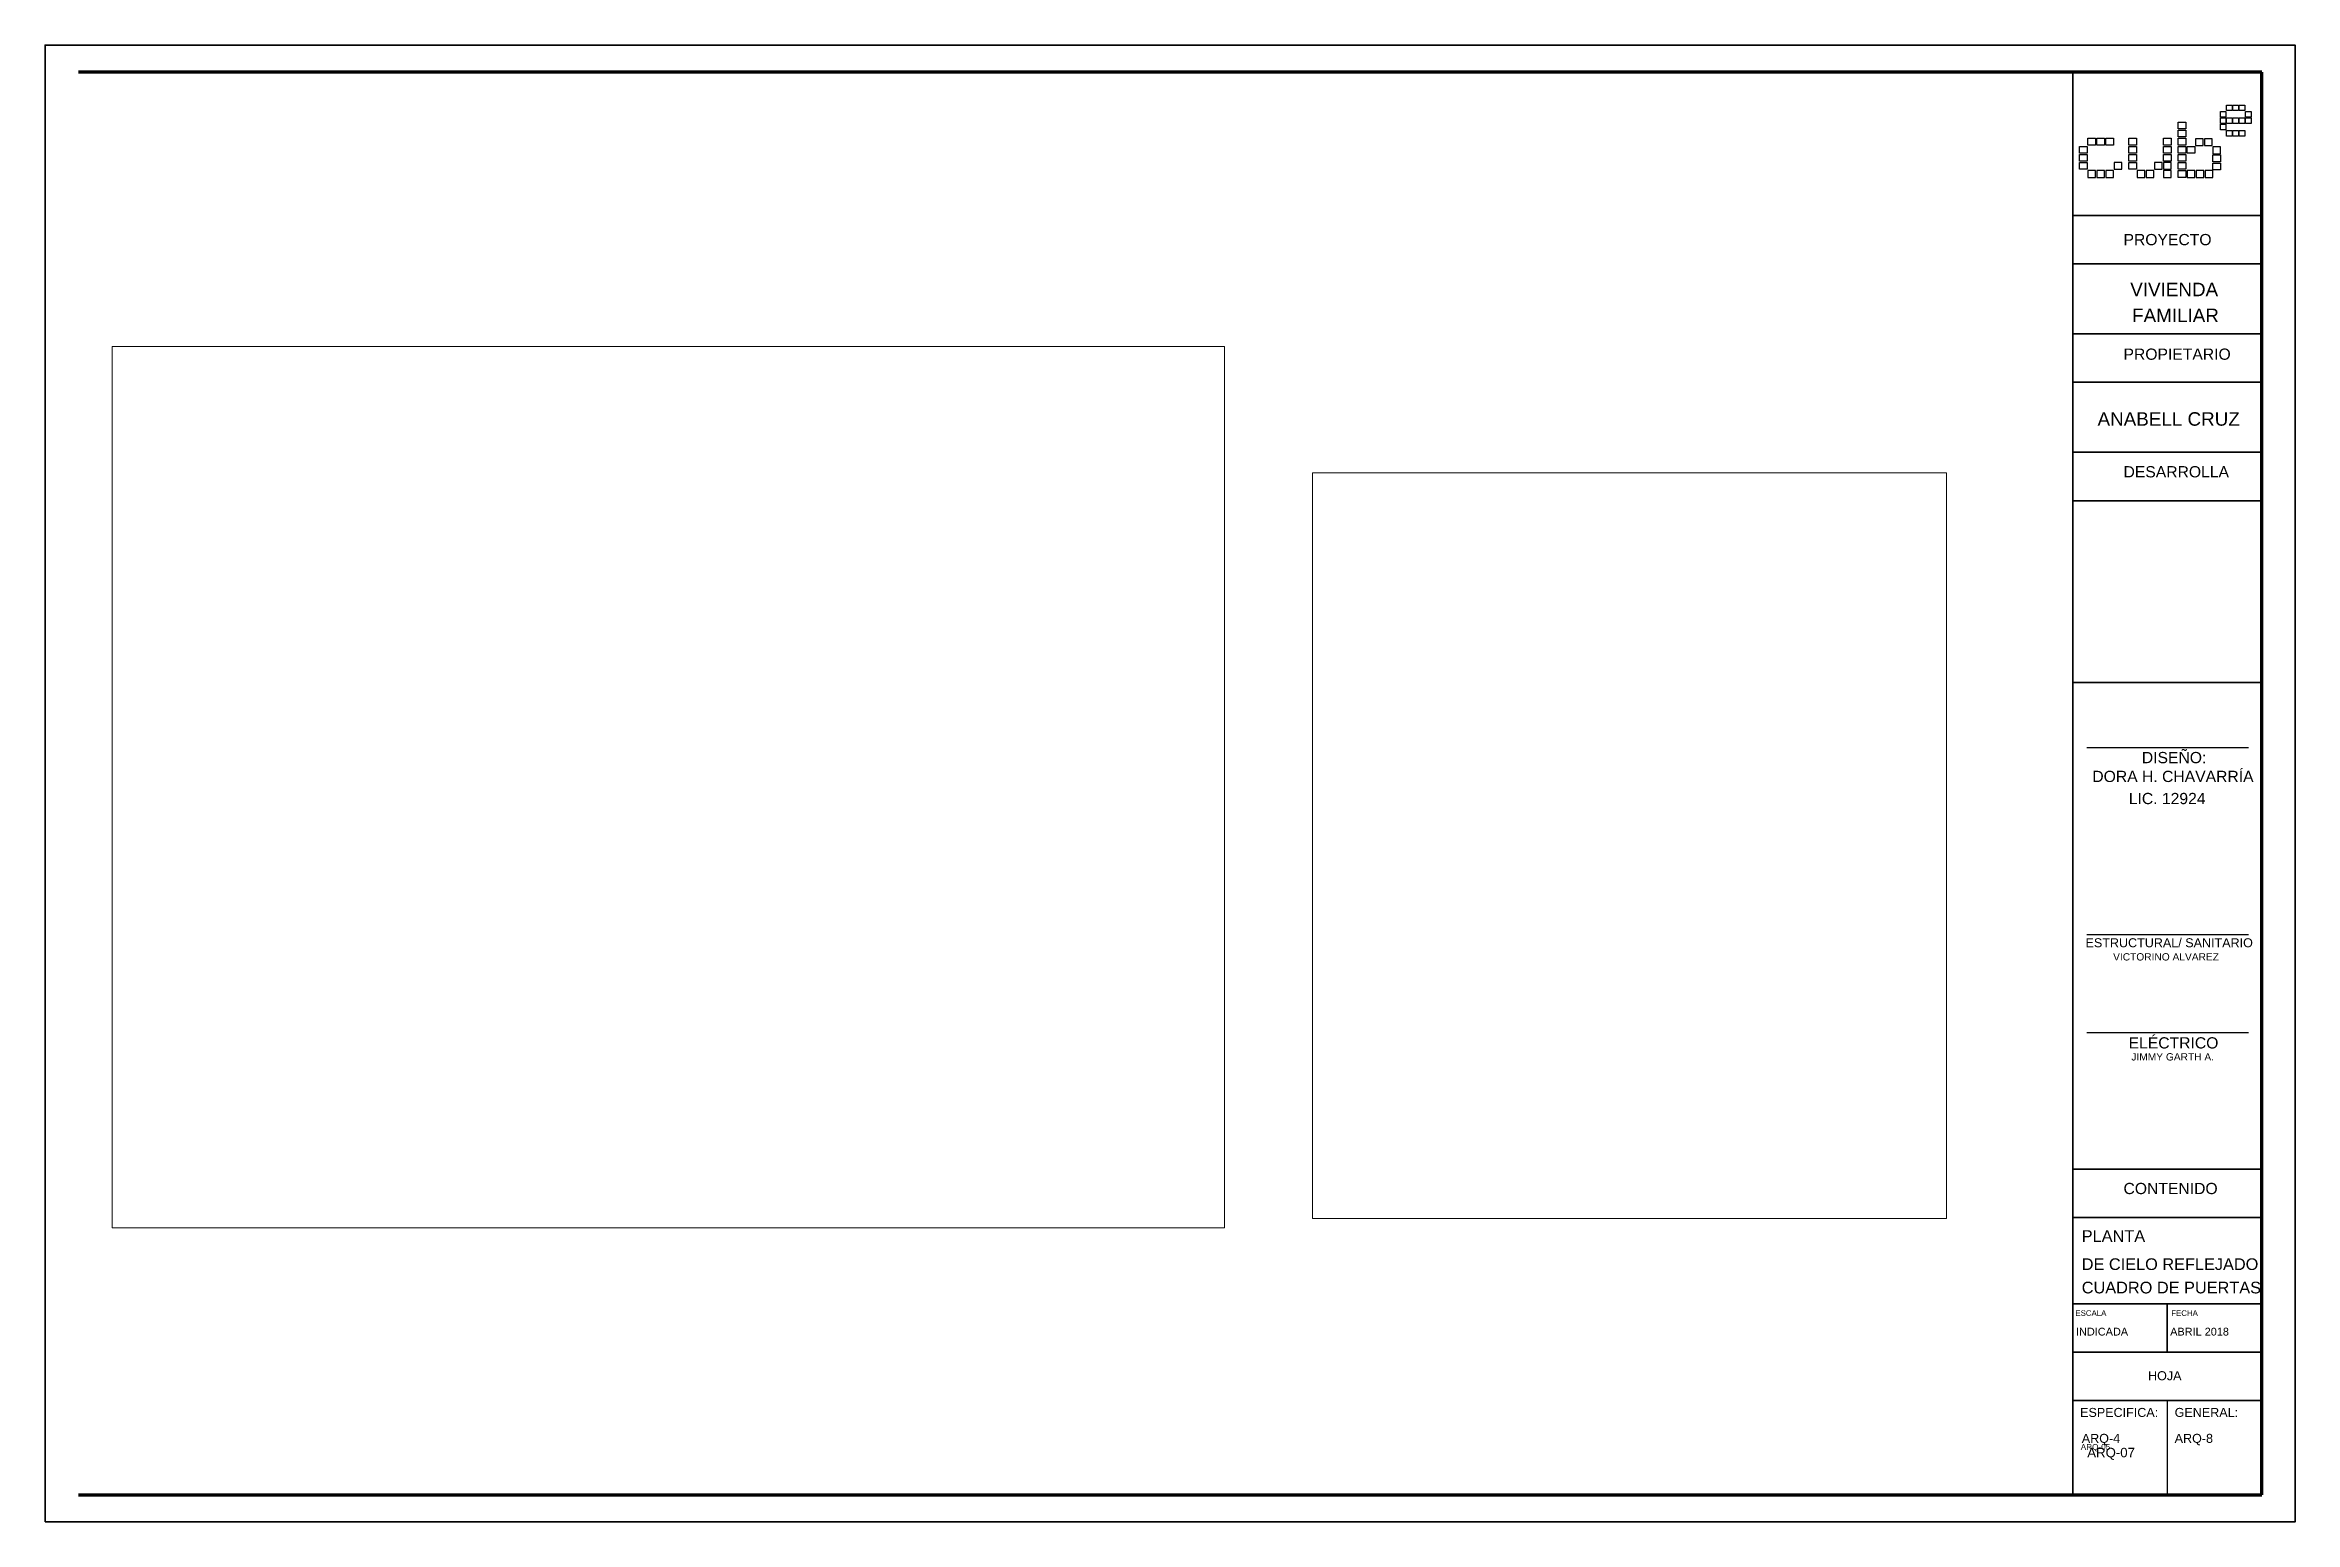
# Paper-space layout '7' of a CAD drawing. Header units: millimetres. Extents: x 182.3 to 248.8, y 178.5 to 222.1.
import ezdxf

# ---------------------------------------------------------------- set-up
doc = ezdxf.new("R2010")
doc.units = ezdxf.units.MM
doc.header["$LTSCALE"] = 0.5
for name, color, linetype in [('CAJETIN', 6, 'Continuous'), ('COTAS', 1, 'Continuous'), ('curvas', 250, 'Continuous'), ('SectionCutEdges', 7, 'Continuous'), ('Techos', 2, 'Continuous'), ('texto', 3, 'Continuous')]:
    doc.layers.add(name, color=color, linetype=linetype)
doc.styles.add('A', font='arial.ttf')

psp = doc.layouts.new('7')

# ---------------------------------------------------------------- linework, layer by layer
at = {"layer": 'CAJETIN', "color": 0, "lineweight": 100}
for p, q in [((247.788, 221.303), (183.275, 221.303)), ((247.788, 179.283), (247.788, 221.303)), ((183.275, 179.283), (242.524, 179.283)), ((242.524, 179.283), (247.788, 179.283))]:
    psp.add_line(p, q, dxfattribs=at)
at = {"layer": 'CAJETIN', "color": 0, "lineweight": 35}
psp.add_line((242.201, 179.283), (242.201, 221.303), dxfattribs=at)
at = {"layer": 'CAJETIN', "color": 3, "lineweight": 35}
for p, q in [((247.788, 217.067), (242.201, 217.067)), ((247.788, 215.638), (242.201, 215.638)), ((247.788, 213.571), (242.201, 213.571)), ((247.788, 212.142), (242.201, 212.142)), ((247.788, 210.075), (242.201, 210.075)), ((247.788, 208.646), (242.201, 208.646)), ((247.788, 203.273), (242.201, 203.273)), ((247.788, 184.926), (242.201, 184.926)), ((244.994, 184.926), (244.994, 183.497)), ((247.788, 183.497), (242.201, 183.497))]:
    psp.add_line(p, q, dxfattribs=at)
at = {"layer": 'CAJETIN', "color": 4, "lineweight": 35}
for p, q in [((247.788, 188.907), (242.201, 188.907)), ((247.788, 187.478), (242.201, 187.478)), ((247.788, 182.068), (242.201, 182.068))]:
    psp.add_line(p, q, dxfattribs=at)
at = {"layer": 'CAJETIN', "color": 0, "lineweight": 35}
psp.add_lwpolyline([(182.288, 178.483), (248.768, 178.483), (248.768, 222.103), (182.288, 222.103)], close=True, dxfattribs=at)
at = {"layer": 'curvas', "color": 1, "linetype": 'ByBlock', "lineweight": -2}
for points in [[(246.562, 220.143), (246.726, 220.143), (246.726, 219.977), (246.562, 219.977)], [(246.748, 220.331), (246.912, 220.331), (246.912, 220.165), (246.748, 220.165)], [(246.934, 220.331), (247.098, 220.331), (247.098, 220.165), (246.934, 220.165)], [(247.12, 220.331), (247.284, 220.331), (247.284, 220.165), (247.12, 220.165)], [(247.306, 220.143), (247.47, 220.143), (247.47, 219.977), (247.306, 219.977)], [(245.314, 219.825), (245.542, 219.825), (245.542, 219.625), (245.314, 219.625)], [(245.314, 219.587), (245.542, 219.587), (245.542, 219.387), (245.314, 219.387)], [(246.562, 219.955), (246.726, 219.955), (246.726, 219.79), (246.562, 219.79)], [(246.562, 219.768), (246.726, 219.768), (246.726, 219.602), (246.562, 219.602)], [(246.748, 219.955), (246.912, 219.955), (246.912, 219.79), (246.748, 219.79)], [(246.748, 219.58), (246.912, 219.58), (246.912, 219.414), (246.748, 219.414)], [(246.934, 219.955), (247.098, 219.955), (247.098, 219.79), (246.934, 219.79)], [(246.934, 219.58), (247.098, 219.58), (247.098, 219.414), (246.934, 219.414)], [(247.12, 219.955), (247.284, 219.955), (247.284, 219.79), (247.12, 219.79)], [(247.12, 219.58), (247.284, 219.58), (247.284, 219.414), (247.12, 219.414)], [(247.306, 219.955), (247.47, 219.955), (247.47, 219.79), (247.306, 219.79)], [(242.401, 219.11), (242.629, 219.11), (242.629, 218.909), (242.401, 218.909)], [(242.401, 218.871), (242.629, 218.871), (242.629, 218.671), (242.401, 218.671)], [(242.645, 219.348), (242.874, 219.348), (242.874, 219.148), (242.645, 219.148)], [(242.912, 219.348), (243.14, 219.348), (243.14, 219.148), (242.912, 219.148)], [(243.179, 219.348), (243.407, 219.348), (243.407, 219.148), (243.179, 219.148)], [(243.857, 219.348), (244.086, 219.348), (244.086, 219.148), (243.857, 219.148)], [(243.857, 219.11), (244.086, 219.11), (244.086, 218.909), (243.857, 218.909)], [(243.857, 218.871), (244.086, 218.871), (244.086, 218.671), (243.857, 218.671)], [(244.88, 219.348), (245.108, 219.348), (245.108, 219.148), (244.88, 219.148)], [(244.88, 219.11), (245.108, 219.11), (245.108, 218.909), (244.88, 218.909)], [(244.88, 218.871), (245.108, 218.871), (245.108, 218.671), (244.88, 218.671)], [(245.314, 219.348), (245.542, 219.348), (245.542, 219.148), (245.314, 219.148)], [(245.314, 219.11), (245.542, 219.11), (245.542, 218.909), (245.314, 218.909)], [(245.314, 218.871), (245.542, 218.871), (245.542, 218.671), (245.314, 218.671)], [(245.581, 219.11), (245.809, 219.11), (245.809, 218.909), (245.581, 218.909)], [(246.054, 219.333), (245.825, 219.333), (245.825, 219.133), (246.054, 219.133)], [(246.32, 219.333), (246.092, 219.333), (246.092, 219.133), (246.32, 219.133)], [(246.337, 218.894), (246.565, 218.894), (246.565, 219.094), (246.337, 219.094)], [(246.337, 218.856), (246.565, 218.856), (246.565, 218.656), (246.337, 218.656)], [(242.401, 218.633), (242.629, 218.633), (242.629, 218.432), (242.401, 218.432)], [(242.645, 218.194), (242.874, 218.194), (242.874, 218.394), (242.645, 218.394)], [(242.912, 218.194), (243.14, 218.194), (243.14, 218.394), (242.912, 218.394)], [(243.179, 218.194), (243.407, 218.194), (243.407, 218.394), (243.179, 218.394)], [(243.651, 218.633), (243.423, 218.633), (243.423, 218.432), (243.651, 218.432)], [(243.857, 218.633), (244.086, 218.633), (244.086, 218.432), (243.857, 218.432)], [(244.102, 218.194), (244.33, 218.194), (244.33, 218.394), (244.102, 218.394)], [(244.369, 218.194), (244.597, 218.194), (244.597, 218.394), (244.369, 218.394)], [(244.842, 218.633), (244.613, 218.633), (244.613, 218.432), (244.842, 218.432)], [(244.88, 218.432), (245.108, 218.432), (245.108, 218.633), (244.88, 218.633)], [(244.88, 218.194), (245.108, 218.194), (245.108, 218.394), (244.88, 218.394)], [(245.314, 218.633), (245.542, 218.633), (245.542, 218.432), (245.314, 218.432)], [(245.314, 218.394), (245.542, 218.394), (245.542, 218.194), (245.314, 218.194)], [(245.581, 218.194), (245.809, 218.194), (245.809, 218.394), (245.581, 218.394)], [(245.847, 218.194), (246.075, 218.194), (246.075, 218.394), (245.847, 218.394)], [(246.114, 218.194), (246.342, 218.194), (246.342, 218.394), (246.114, 218.394)], [(246.337, 218.617), (246.565, 218.617), (246.565, 218.417), (246.337, 218.417)]]:
    psp.add_lwpolyline(points, close=True, dxfattribs=at)
at = {"layer": 'Techos', "color": 4}
for p, q in [((242.613, 201.36), (247.395, 201.36)), ((242.613, 195.831), (247.395, 195.831)), ((242.613, 192.935), (247.395, 192.935)), ((244.994, 182.068), (244.994, 179.283))]:
    psp.add_line(p, q, dxfattribs=at)

# ---------------------------------------------------------------- texts
at = {"layer": 'COTAS', "style": 'A'}
psp.add_text('ARQ-07', height=0.2792, dxfattribs=at).set_placement((242.63, 180.394))
at = {"layer": 'texto', "style": 'A'}
for s, height, p in [('PROYECTO ', 0.3318, (243.701, 216.191)), ('PROPIETARIO', 0.33179, (243.701, 212.807)), ('DESARROLLA', 0.3318, (243.701, 209.334)), ('DISEÑO:', 0.3318, (244.243, 200.893)), ('ESTRUCTURAL/ SANITARIO ', 0.26544, (242.579, 195.457)), ('ELÉCTRICO ', 0.3318, (243.852, 192.467)), ('CONTENIDO ', 0.3318, (243.701, 188.166)), ('PLANTA ', 0.3447, (242.467, 186.756)), ('DE CIELO REFLEJADO', 0.34472, (242.467, 185.925)), ('CUADRO DE PUERTAS', 0.34472, (242.467, 185.234)), ('ESCALA', 0.1659, (242.28, 184.57)), ('FECHA', 0.1659, (245.112, 184.57)), ('HOJA', 0.2654, (244.426, 182.67)), ('ESPECIFICA:', 0.26544, (242.418, 181.586)), ('GENERAL:', 0.2654, (245.212, 181.586)), ('ARQ-4', 0.2654, (242.468, 180.82)), ('ARQ-8', 0.2654, (245.212, 180.82)), ('ARQ-05', 0.1724, (242.438, 180.613))]:
    psp.add_text(s, height=height, dxfattribs=at).set_placement(p)
at = {"layer": 'texto', "color": 2, "style": 'A'}
for s, height, p in [('VIVIENDA ', 0.3982, (243.9, 214.685)), ('FAMILIAR', 0.3982, (243.954, 213.919)), ('ANABELL CRUZ ', 0.39815, (242.934, 210.86)), ('DORA H. CHAVARRÍA', 0.33179, (242.78, 200.337)), ('LIC. 12924', 0.3318, (243.857, 199.684)), ('VICTORINO ALVAREZ', 0.21545, (243.394, 195.066)), ('JIMMY GARTH A.', 0.21545, (243.934, 192.113)), ('INDICADA', 0.2304, (242.298, 183.989)), ('ABRIL 2018', 0.2304, (245.08, 183.989))]:
    psp.add_text(s, height=height, dxfattribs=at).set_placement(p)

# ---------------------------------------------------------------- viewports
at = {"layer": 'SectionCutEdges', "view_target_point": (6.73, -0.247)}
psp.add_viewport(center=(200.708, 200.186), size=(32.87, 26.02957), view_center_point=(0, 0), view_height=19.57111, dxfattribs=at)
at = {"layer": 'SectionCutEdges', "view_target_point": (42.928, 91.096)}
psp.add_viewport(center=(229.103, 198.461), size=(18.731, 22.0241), view_center_point=(-0.175, -0.851), view_height=22.5741, status=3, dxfattribs=at)

doc.saveas('drawing.dxf')
